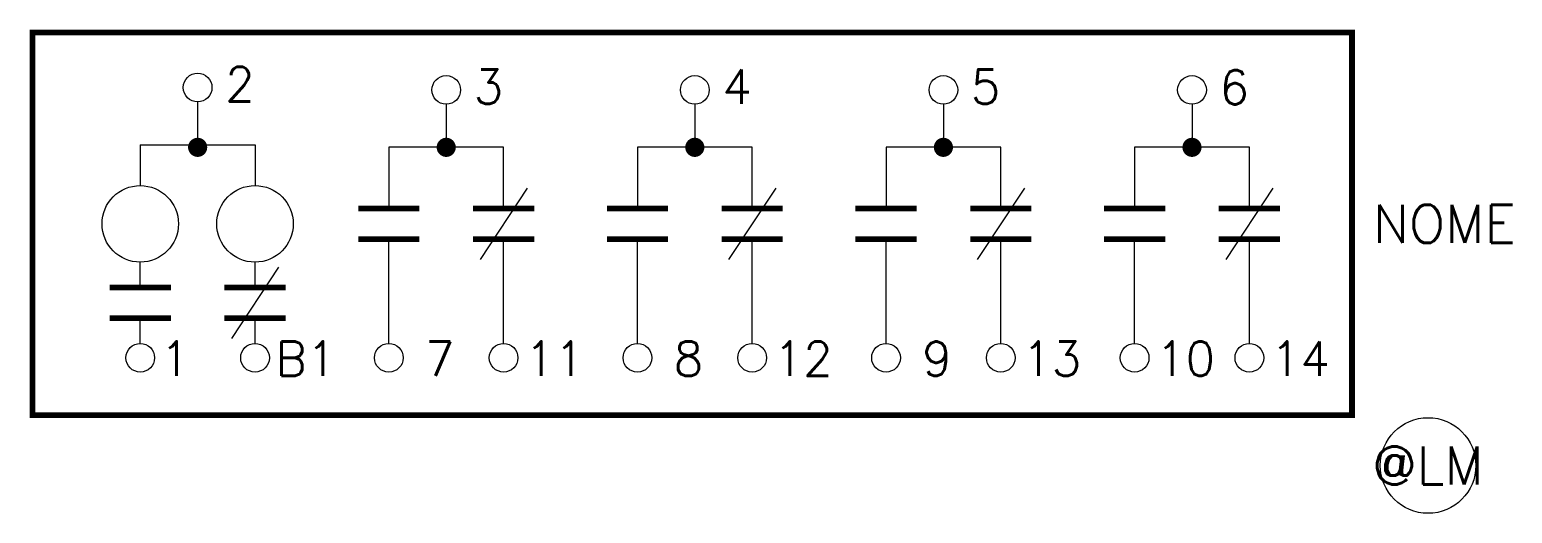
# Model space of a CAD drawing. Header units: millimetres. Extents: x 0 to 77.5, y 0 to 25.3.
import ezdxf
from ezdxf.enums import TextEntityAlignment as Align

# ---------------------------------------------------------------- set-up
doc = ezdxf.new("R2010")
doc.units = ezdxf.units.MM
doc.styles.add('Romans', font='romans.shx')

msp = doc.modelspace()

# ---------------------------------------------------------------- linework, layer by layer
msp.add_line((5.785, 19.256), (11.785, 19.256))
at = {"color": 5, "const_width": 0.3}
msp.add_lwpolyline([(0.15, 25.131), (69.15, 25.131), (69.15, 5.131), (0.15, 5.131)], close=True, dxfattribs=at)
for points in [[(8.785, 21.506), (8.785, 19.256)], [(21.784, 21.381), (21.784, 19.131)], [(34.784, 21.381), (34.784, 19.131)], [(47.784, 21.381), (47.784, 19.131)], [(60.784, 21.381), (60.784, 19.131)], [(5.785, 19.256), (5.785, 17.131)], [(11.785, 19.256), (11.785, 17.131)], [(24.784, 15.931), (24.784, 19.131), (18.784, 19.131), (18.784, 15.931)], [(37.784, 15.931), (37.784, 19.131), (31.784, 19.131), (31.784, 15.931)], [(50.784, 15.931), (50.784, 19.131), (44.784, 19.131), (44.784, 15.931)], [(63.784, 15.931), (63.784, 19.131), (57.784, 19.131), (57.784, 15.931)], [(26.016, 16.997), (23.552, 13.265)], [(39.016, 16.997), (36.552, 13.265)], [(52.016, 16.997), (49.552, 13.265)], [(65.016, 16.997), (62.552, 13.265)], [(18.784, 8.881), (18.784, 14.331)], [(24.784, 8.881), (24.784, 14.331)], [(31.784, 8.881), (31.784, 14.331)], [(37.784, 8.881), (37.784, 14.331)], [(44.784, 8.881), (44.784, 14.331)], [(50.784, 8.881), (50.784, 14.331)], [(57.784, 8.881), (57.784, 14.331)], [(63.784, 8.881), (63.784, 14.331)], [(5.785, 11.806), (5.785, 13.131)], [(13.017, 12.872), (10.553, 9.14)], [(11.785, 11.806), (11.785, 13.131)], [(5.785, 8.881), (5.785, 10.206)], [(11.785, 8.881), (11.785, 10.206)]]:
    msp.add_lwpolyline(points)
at = {"const_width": 0.5}
for points in [[(8.785, 19.381, 1), (8.785, 18.881, 1)], [(21.784, 19.381, 1), (21.784, 18.881, 1)], [(34.784, 19.381, 1), (34.784, 18.881, 1)], [(47.784, 19.381, 1), (47.784, 18.881, 1)], [(60.784, 19.381, 1), (60.784, 18.881, 1)]]:
    msp.add_lwpolyline(points, format="xyb", close=True, dxfattribs=at)
at = {"const_width": 0.3}
for points in [[(20.384, 15.931), (17.184, 15.931)], [(26.384, 15.931), (23.184, 15.931)], [(33.384, 15.931), (30.184, 15.931)], [(39.384, 15.931), (36.184, 15.931)], [(46.384, 15.931), (43.184, 15.931)], [(52.384, 15.931), (49.184, 15.931)], [(59.384, 15.931), (56.184, 15.931)], [(65.384, 15.931), (62.184, 15.931)], [(20.384, 14.331), (17.184, 14.331)], [(26.384, 14.331), (23.184, 14.331)], [(33.384, 14.331), (30.184, 14.331)], [(39.384, 14.331), (36.184, 14.331)], [(46.384, 14.331), (43.184, 14.331)], [(52.384, 14.331), (49.184, 14.331)], [(59.384, 14.331), (56.184, 14.331)], [(65.384, 14.331), (62.184, 14.331)], [(7.385, 11.806), (4.185, 11.806)], [(13.385, 11.806), (10.185, 11.806)], [(7.385, 10.206), (4.185, 10.206)], [(13.385, 10.206), (10.185, 10.206)]]:
    msp.add_lwpolyline(points, dxfattribs=at)
for centre, radius in [((8.785, 22.256), 0.75), ((21.784, 22.131), 0.75), ((34.784, 22.131), 0.75), ((47.784, 22.131), 0.75), ((60.784, 22.131), 0.75), ((5.785, 15.131), 2), ((11.785, 15.131), 2), ((5.785, 8.131), 0.75), ((11.785, 8.131), 0.75), ((18.784, 8.131), 0.75), ((24.784, 8.131), 0.75), ((31.784, 8.131), 0.75), ((37.784, 8.131), 0.75), ((44.784, 8.131), 0.75), ((50.784, 8.131), 0.75), ((57.784, 8.131), 0.75), ((63.784, 8.131), 0.75), ((73.13, 2.5), 2.5)]:
    msp.add_circle(centre, radius)

# ---------------------------------------------------------------- texts
at = {"style": 'Romans', "flags": 4}
for tag, text, p in [('2', '2', (10.995, 23.331)), ('3', '3', (23.993, 23.206)), ('4', '4', (36.993, 23.206)), ('5', '5', (49.993, 23.206)), ('6', '6', (62.993, 23.167))]:
    msp.add_attdef(tag, text=text, height=1.8, dxfattribs=at).set_placement(p, align=Align.TOP_CENTER)
msp.add_attdef('NOME', text='NOME', height=2, dxfattribs=at).set_placement((70.25, 15.131), align=Align.MIDDLE_LEFT)
for tag, text, p in [('1', '1', (7.605, 6.642)), ('B1', 'B1', (14.45, 6.642)), ('7', '7', (21.448, 6.642)), ('11', '11', (27.448, 6.642)), ('8', '8', (34.448, 6.642)), ('12', '12', (40.448, 6.642)), ('9', '9', (47.448, 6.642)), ('13', '13', (53.448, 6.642)), ('10', '10', (60.448, 6.642)), ('14', '14', (66.448, 6.642))]:
    msp.add_attdef(tag, text=text, height=1.8, dxfattribs=at).set_placement(p, align=Align.BOTTOM_CENTER)
msp.add_attdef('@LM', text='@LM', height=2, dxfattribs=at).set_placement((73.13, 2.5), align=Align.MIDDLE_CENTER)

doc.saveas('drawing.dxf')
